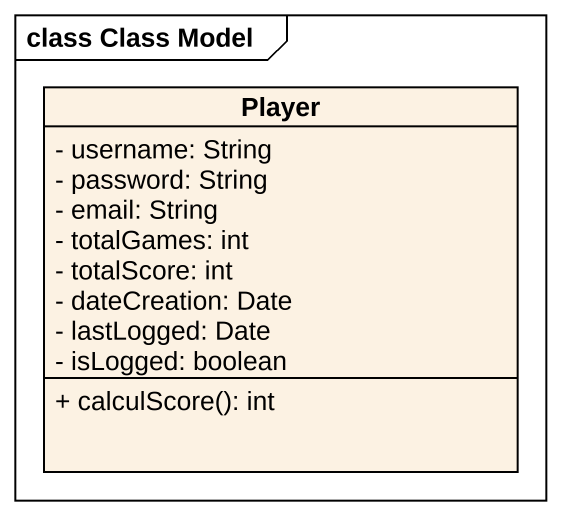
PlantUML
@startuml
mainframe class Class Model
hide circle
hide empty members
skinparam classAttributeIconSize 0
class Player {
  - username: String
  - password: String
  - email: String
  - totalGames: int
  - totalScore: int
  - dateCreation: Date
  - lastLogged: Date
  - isLogged: boolean
  + calculScore(): int
}
@enduml
